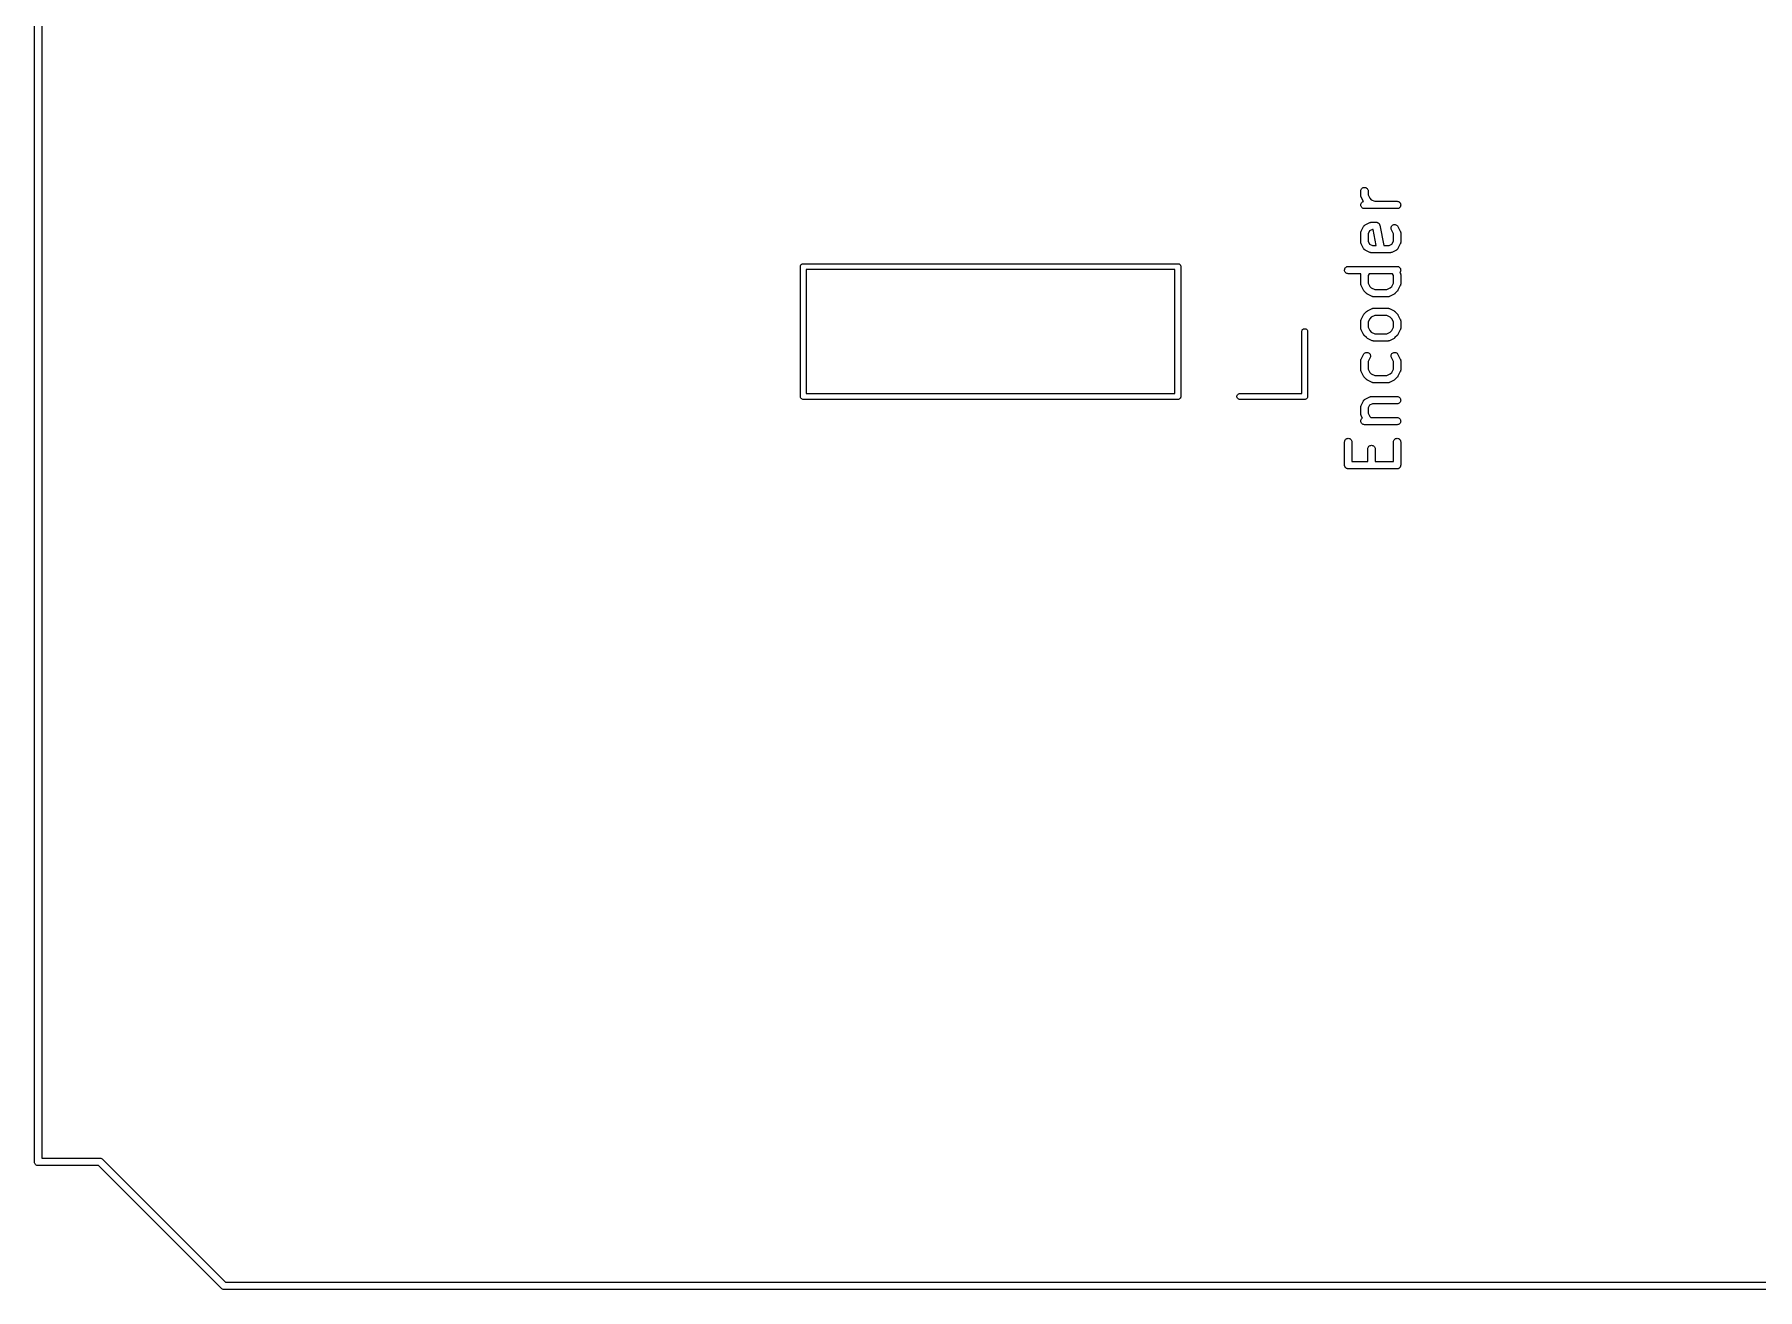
# Model space of a CAD drawing. Extents: x 62 to 117, y -164 to -62.
# Drawn here: x 62.15 to 97.48, y -163.65 to -137.93 of the extents above; entities that cross this region are included whole.
import ezdxf

# ---------------------------------------------------------------- set-up
doc = ezdxf.new("R2010")
doc.units = 0
doc.header["$MEASUREMENT"] = 0
doc.layers.add('BLACK', color=7, linetype='CONTINUOUS')

msp = doc.modelspace()

# ---------------------------------------------------------------- linework, layer by layer
at = {"layer": 'BLACK', "linetype": 'CONTINUOUS'}
for p, q in [((62.155, -161.032), (62.155, -61.9797)), ((62.305, -62.051), (62.305, -160.961)), ((89.3487, -141.136), (89.3504, -141.121)), ((89.3487, -141.137), (89.3487, -141.136)), ((89.3487, -141.232), (89.3487, -141.137)), ((89.3489, -141.234), (89.3487, -141.232)), ((89.3488, -141.237), (89.3489, -141.234)), ((89.3496, -141.242), (89.3488, -141.237)), ((89.3501, -141.247), (89.3496, -141.242)), ((89.3508, -141.249), (89.3501, -141.247)), ((89.3504, -141.121), (89.3548, -141.108)), ((89.3511, -141.251), (89.3508, -141.249)), ((89.3529, -141.256), (89.3511, -141.251)), ((89.3544, -141.261), (89.3529, -141.256)), ((89.3554, -141.263), (89.3544, -141.261)), ((89.3548, -141.108), (89.3618, -141.095)), ((89.3562, -141.265), (89.3554, -141.263)), ((89.3566, -141.266), (89.3562, -141.265)), ((89.3997, -141.352), (89.3566, -141.266)), ((89.3618, -141.095), (89.3712, -141.083)), ((89.3712, -141.083), (89.3826, -141.074)), ((89.3826, -141.074), (89.3956, -141.068)), ((89.3956, -141.068), (89.4097, -141.063)), ((89.4097, -141.063), (89.4242, -141.062)), ((89.4242, -141.062), (89.4388, -141.064)), ((89.4388, -141.064), (89.4528, -141.068)), ((89.4528, -141.068), (89.4657, -141.075)), ((89.4657, -141.075), (89.4769, -141.084)), ((89.4769, -141.084), (89.4862, -141.096)), ((89.4862, -141.096), (89.4931, -141.108)), ((89.4931, -141.108), (89.4973, -141.122)), ((89.4973, -141.122), (89.4987, -141.137)), ((89.4987, -141.137), (89.4987, -141.215)), ((89.4987, -141.215), (89.533, -141.283)), ((89.533, -141.283), (89.5634, -141.314)), ((89.3487, -141.422), (89.3502, -141.408)), ((89.35, -141.437), (89.3487, -141.422)), ((89.3542, -141.451), (89.35, -141.437)), ((89.3502, -141.408), (89.3546, -141.394)), ((89.361, -141.464), (89.3542, -141.451)), ((89.3546, -141.394), (89.3615, -141.381)), ((89.3701, -141.475), (89.361, -141.464)), ((89.3615, -141.381), (89.3709, -141.37)), ((89.3813, -141.485), (89.3701, -141.475)), ((89.3709, -141.37), (89.3822, -141.36)), ((89.3942, -141.492), (89.3813, -141.485)), ((89.3822, -141.36), (89.3951, -141.353)), ((89.4081, -141.496), (89.3942, -141.492)), ((89.3951, -141.353), (89.3997, -141.352)), ((89.4227, -141.498), (89.4081, -141.496)), ((89.4237, -141.498), (89.4227, -141.498)), ((90.0904, -141.498), (89.4237, -141.498)), ((89.5634, -141.314), (89.6319, -141.348)), ((89.6319, -141.348), (90.0904, -141.348)), ((90.0904, -141.348), (90.0914, -141.348)), ((90.1049, -141.496), (90.0904, -141.498)), ((90.0914, -141.348), (90.106, -141.349)), ((90.119, -141.492), (90.1049, -141.496)), ((90.106, -141.349), (90.1199, -141.354)), ((90.1319, -141.485), (90.119, -141.492)), ((90.1199, -141.354), (90.1328, -141.361)), ((90.1432, -141.476), (90.1319, -141.485)), ((90.1328, -141.361), (90.144, -141.37)), ((90.1526, -141.465), (90.1432, -141.476)), ((90.144, -141.37), (90.1531, -141.382)), ((90.1595, -141.452), (90.1526, -141.465)), ((90.1531, -141.382), (90.1599, -141.395)), ((90.1638, -141.438), (90.1595, -141.452)), ((90.1599, -141.395), (90.1641, -141.409)), ((90.1654, -141.423), (90.1638, -141.438)), ((90.1641, -141.409), (90.1654, -141.423)), ((89.3487, -141.993), (89.349, -141.991)), ((89.3487, -141.994), (89.3487, -141.993)), ((89.3487, -142.185), (89.3487, -141.994)), ((89.3489, -141.989), (89.3498, -141.984)), ((89.349, -141.991), (89.3489, -141.989)), ((89.3498, -141.984), (89.3504, -141.979)), ((89.3504, -141.979), (89.351, -141.976)), ((89.351, -141.976), (89.3514, -141.974)), ((89.3514, -141.974), (89.3532, -141.97)), ((89.3532, -141.97), (89.3548, -141.965)), ((89.3548, -141.965), (89.3558, -141.963)), ((89.3558, -141.963), (89.3566, -141.961)), ((89.3566, -141.961), (89.4043, -141.865)), ((89.4043, -141.865), (89.4047, -141.864)), ((89.4047, -141.864), (89.4056, -141.863)), ((89.4056, -141.863), (89.4063, -141.862)), ((89.4063, -141.862), (89.4096, -141.857)), ((89.4096, -141.857), (89.4127, -141.852)), ((89.4127, -141.852), (89.4138, -141.851)), ((89.4138, -141.851), (89.4148, -141.85)), ((89.4148, -141.85), (89.4189, -141.846)), ((89.4189, -141.846), (89.4229, -141.842)), ((89.4229, -141.842), (89.4242, -141.841)), ((89.4242, -141.841), (89.4254, -141.84)), ((89.4254, -141.84), (89.4302, -141.837)), ((89.4302, -141.837), (89.4349, -141.833)), ((89.4349, -141.833), (89.4364, -141.833)), ((89.4364, -141.833), (89.4378, -141.832)), ((89.4378, -141.832), (89.533, -141.784)), ((89.5272, -141.955), (89.4987, -142.012)), ((89.4987, -142.012), (89.4987, -142.167)), ((89.5843, -141.926), (89.5272, -141.955)), ((89.533, -141.784), (89.534, -141.784)), ((89.534, -141.784), (89.536, -141.783)), ((89.536, -141.783), (89.538, -141.782)), ((89.538, -141.782), (89.5429, -141.781)), ((89.5429, -141.781), (89.5477, -141.779)), ((89.5477, -141.779), (89.5499, -141.778)), ((89.5499, -141.778), (89.552, -141.778)), ((89.552, -141.778), (89.5571, -141.777)), ((89.5571, -141.777), (89.5622, -141.776)), ((89.5622, -141.776), (89.5644, -141.777)), ((89.5644, -141.777), (89.5666, -141.776)), ((89.5666, -141.776), (89.6618, -141.776)), ((89.6003, -141.926), (89.5843, -141.926)), ((89.6656, -142.253), (89.6003, -141.926)), ((89.6618, -141.776), (89.6622, -141.776)), ((89.6622, -141.776), (89.6622, -141.776)), ((89.6622, -141.776), (89.6622, -141.776)), ((89.6622, -141.776), (89.6629, -141.776)), ((89.6629, -141.776), (89.6698, -141.777)), ((89.6698, -141.777), (89.6767, -141.778)), ((89.6767, -141.778), (89.6771, -141.778)), ((89.6771, -141.778), (89.6774, -141.778)), ((89.6774, -141.778), (89.6841, -141.78)), ((89.6841, -141.78), (89.6907, -141.782)), ((89.6907, -141.782), (89.691, -141.782)), ((89.691, -141.782), (89.6914, -141.782)), ((89.6914, -141.782), (89.6975, -141.786)), ((89.6975, -141.786), (89.7036, -141.789)), ((89.7036, -141.789), (89.7039, -141.789)), ((89.7039, -141.789), (89.7042, -141.789)), ((89.7042, -141.789), (89.7096, -141.794)), ((89.7096, -141.794), (89.7149, -141.798)), ((89.7149, -141.798), (89.7151, -141.799)), ((89.7151, -141.799), (89.7154, -141.799)), ((89.7154, -141.799), (89.7198, -141.804)), ((89.7198, -141.804), (89.7242, -141.81)), ((89.7242, -141.81), (89.7244, -141.81)), ((89.7244, -141.81), (89.7246, -141.81)), ((89.7246, -141.81), (89.7278, -141.816)), ((89.7278, -141.816), (89.7311, -141.823)), ((89.7311, -141.823), (89.7312, -141.823)), ((89.7312, -141.823), (89.7313, -141.823)), ((89.7313, -141.823), (89.7333, -141.83)), ((89.7333, -141.83), (89.7354, -141.837)), ((89.7354, -141.837), (89.8185, -142.253)), ((89.9679, -141.903), (89.9685, -141.889)), ((89.9702, -141.918), (89.9679, -141.903)), ((89.9685, -141.889), (89.9719, -141.874)), ((89.9752, -141.932), (89.9702, -141.918)), ((89.9719, -141.874), (89.978, -141.861)), ((89.9757, -141.932), (89.9752, -141.932)), ((90.0154, -142.012), (89.9757, -141.932)), ((89.978, -141.861), (89.9865, -141.849)), ((89.9865, -141.849), (89.9972, -141.839)), ((89.9972, -141.839), (90.0097, -141.832)), ((90.0097, -141.832), (90.0234, -141.826)), ((90.0154, -142.167), (90.0154, -142.012)), ((90.0234, -141.826), (90.0378, -141.824)), ((90.0378, -141.824), (90.0525, -141.825)), ((90.0525, -141.825), (90.0667, -141.828)), ((90.0667, -141.828), (90.0801, -141.834)), ((90.0801, -141.834), (90.092, -141.842)), ((90.092, -141.842), (90.1021, -141.853)), ((90.1021, -141.853), (90.1098, -141.865)), ((90.1098, -141.865), (90.1575, -141.961)), ((90.1575, -141.961), (90.1579, -141.962)), ((90.1579, -141.962), (90.1587, -141.964)), ((90.1587, -141.964), (90.1597, -141.966)), ((90.1597, -141.966), (90.1612, -141.971)), ((90.1612, -141.971), (90.163, -141.975)), ((90.163, -141.975), (90.1633, -141.978)), ((90.1633, -141.978), (90.164, -141.98)), ((90.164, -141.98), (90.1645, -141.985)), ((90.1645, -141.985), (90.1653, -141.99)), ((90.1653, -141.99), (90.1652, -141.992)), ((90.1652, -141.992), (90.1654, -141.994)), ((90.1654, -141.994), (90.1654, -142.185)), ((89.3489, -142.187), (89.3487, -142.185)), ((89.3488, -142.189), (89.3489, -142.187)), ((89.3496, -142.194), (89.3488, -142.189)), ((89.3501, -142.199), (89.3496, -142.194)), ((89.3508, -142.201), (89.3501, -142.199)), ((89.3511, -142.204), (89.3508, -142.201)), ((89.3529, -142.208), (89.3511, -142.204)), ((89.3544, -142.213), (89.3529, -142.208)), ((89.3554, -142.215), (89.3544, -142.213)), ((89.3562, -142.217), (89.3554, -142.215)), ((89.3566, -142.218), (89.3562, -142.217)), ((89.4043, -142.313), (89.3566, -142.218)), ((89.4051, -142.315), (89.4043, -142.313)), ((89.4058, -142.316), (89.4051, -142.315)), ((89.409, -142.321), (89.4058, -142.316)), ((89.412, -142.326), (89.409, -142.321)), ((89.4132, -142.327), (89.412, -142.326)), ((89.4141, -142.328), (89.4132, -142.327)), ((89.4182, -142.332), (89.4141, -142.328)), ((89.4221, -142.336), (89.4182, -142.332)), ((89.4234, -142.337), (89.4221, -142.336)), ((89.4246, -142.339), (89.4234, -142.337)), ((89.4294, -142.342), (89.4246, -142.339)), ((89.434, -142.345), (89.4294, -142.342)), ((89.4355, -142.346), (89.434, -142.345)), ((89.4369, -142.347), (89.4355, -142.346)), ((89.4378, -142.347), (89.4369, -142.347)), ((89.533, -142.395), (89.4378, -142.347)), ((89.4987, -142.167), (89.5272, -142.224)), ((89.5272, -142.224), (89.5843, -142.253)), ((89.5843, -142.253), (89.6656, -142.253)), ((89.8185, -142.253), (89.9298, -142.253)), ((89.9298, -142.253), (89.9869, -142.224)), ((90.0763, -142.347), (89.9811, -142.395)), ((89.9869, -142.224), (90.0154, -142.167)), ((90.0777, -142.346), (90.0763, -142.347)), ((90.0792, -142.345), (90.0777, -142.346)), ((90.0839, -142.342), (90.0792, -142.345)), ((90.0887, -142.339), (90.0839, -142.342)), ((90.0899, -142.338), (90.0887, -142.339)), ((90.0912, -142.337), (90.0899, -142.338)), ((90.0952, -142.333), (90.0912, -142.337)), ((90.0993, -142.329), (90.0952, -142.333)), ((90.1003, -142.328), (90.0993, -142.329)), ((90.1014, -142.327), (90.1003, -142.328)), ((90.1045, -142.322), (90.1014, -142.327)), ((90.1078, -142.317), (90.1045, -142.322)), ((90.1085, -142.316), (90.1078, -142.317)), ((90.1094, -142.314), (90.1085, -142.316)), ((90.1098, -142.313), (90.1094, -142.314)), ((90.1575, -142.218), (90.1098, -142.313)), ((90.1583, -142.216), (90.1575, -142.218)), ((90.1593, -142.214), (90.1583, -142.216)), ((90.1609, -142.209), (90.1593, -142.214)), ((90.1627, -142.205), (90.1609, -142.209)), ((90.1631, -142.202), (90.1627, -142.205)), ((90.1637, -142.2), (90.1631, -142.202)), ((90.1643, -142.195), (90.1637, -142.2)), ((90.1652, -142.19), (90.1643, -142.195)), ((90.1654, -142.186), (90.1651, -142.188)), ((90.1651, -142.188), (90.1652, -142.19)), ((90.1654, -142.185), (90.1654, -142.186)), ((77.8577, -142.688), (77.8589, -142.676)), ((77.858, -142.691), (77.8577, -142.688)), ((77.858, -145.345), (77.858, -142.691)), ((77.8589, -142.676), (77.8623, -142.665)), ((77.8623, -142.665), (77.8679, -142.655)), ((77.8679, -142.655), (77.8754, -142.645)), ((77.8754, -142.645), (77.8845, -142.638)), ((77.8845, -142.638), (77.8949, -142.632)), ((77.8949, -142.632), (77.9062, -142.629)), ((77.9062, -142.629), (77.9151, -142.628)), ((77.9151, -142.628), (77.918, -142.628)), ((77.918, -142.628), (77.9209, -142.628)), ((77.9209, -142.628), (85.5951, -142.628)), ((85.5951, -142.628), (85.598, -142.628)), ((85.598, -142.628), (85.6009, -142.628)), ((85.6009, -142.628), (85.6009, -142.628)), ((85.6009, -142.628), (85.6098, -142.629)), ((85.6098, -142.629), (85.6211, -142.632)), ((85.6211, -142.632), (85.6315, -142.638)), ((85.6315, -142.638), (85.6406, -142.645)), ((85.6406, -142.645), (85.6481, -142.655)), ((85.6481, -142.655), (85.6537, -142.665)), ((85.6537, -142.665), (85.6571, -142.676)), ((85.6571, -142.676), (85.6583, -142.688)), ((85.6583, -142.688), (85.658, -142.691)), ((85.658, -142.691), (85.658, -145.345)), ((89.0212, -142.727), (89.0282, -142.714)), ((89.0282, -142.714), (89.0375, -142.703)), ((89.0375, -142.703), (89.0489, -142.694)), ((89.0489, -142.694), (89.0618, -142.687)), ((89.0618, -142.687), (89.0758, -142.683)), ((89.0758, -142.683), (89.0904, -142.681)), ((89.0904, -142.681), (90.0904, -142.681)), ((89.5351, -142.395), (89.533, -142.395)), ((89.537, -142.396), (89.5351, -142.395)), ((89.5419, -142.398), (89.537, -142.396)), ((89.5467, -142.4), (89.5419, -142.398)), ((89.5489, -142.4), (89.5467, -142.4)), ((89.551, -142.401), (89.5489, -142.4)), ((89.5561, -142.401), (89.551, -142.401)), ((89.5611, -142.402), (89.5561, -142.401)), ((89.5633, -142.402), (89.5611, -142.402)), ((89.5655, -142.403), (89.5633, -142.402)), ((89.5666, -142.403), (89.5655, -142.403)), ((89.9475, -142.403), (89.5666, -142.403)), ((89.9497, -142.402), (89.9475, -142.403)), ((89.9519, -142.402), (89.9497, -142.402)), ((89.957, -142.402), (89.9519, -142.402)), ((89.9621, -142.401), (89.957, -142.402)), ((89.9642, -142.4), (89.9621, -142.401)), ((89.9664, -142.4), (89.9642, -142.4)), ((89.9712, -142.398), (89.9664, -142.4)), ((89.9761, -142.397), (89.9712, -142.398)), ((89.9781, -142.396), (89.9761, -142.397)), ((89.9801, -142.395), (89.9781, -142.396)), ((89.9811, -142.395), (89.9801, -142.395)), ((90.0904, -142.681), (90.0914, -142.681)), ((90.0914, -142.681), (90.106, -142.683)), ((90.106, -142.683), (90.1199, -142.687)), ((90.1199, -142.687), (90.1328, -142.694)), ((90.1328, -142.694), (90.144, -142.704)), ((90.144, -142.704), (90.1531, -142.715)), ((90.1531, -142.715), (90.1599, -142.728)), ((77.978, -142.748), (77.978, -145.288)), ((85.538, -142.748), (77.978, -142.748)), ((85.538, -145.288), (85.538, -142.748)), ((89.0154, -142.756), (89.0169, -142.741)), ((89.0167, -142.77), (89.0154, -142.756)), ((89.0208, -142.784), (89.0167, -142.77)), ((89.0169, -142.741), (89.0212, -142.727)), ((89.0276, -142.797), (89.0208, -142.784)), ((89.0368, -142.809), (89.0276, -142.797)), ((89.048, -142.818), (89.0368, -142.809)), ((89.0608, -142.825), (89.048, -142.818)), ((89.0748, -142.829), (89.0608, -142.825)), ((89.0893, -142.831), (89.0748, -142.829)), ((89.0904, -142.831), (89.0893, -142.831)), ((89.3515, -142.831), (89.0904, -142.831)), ((89.3487, -142.85), (89.349, -142.848)), ((89.3487, -142.851), (89.3487, -142.85)), ((89.3487, -143.042), (89.3487, -142.851)), ((89.3489, -143.044), (89.3487, -143.042)), ((89.3488, -143.046), (89.3489, -143.044)), ((89.3496, -143.051), (89.3488, -143.046)), ((89.3489, -142.846), (89.3498, -142.841)), ((89.349, -142.848), (89.3489, -142.846)), ((89.3501, -143.056), (89.3496, -143.051)), ((89.3498, -142.841), (89.3504, -142.836)), ((89.3508, -143.058), (89.3501, -143.056)), ((89.3504, -142.836), (89.351, -142.834)), ((89.3511, -143.061), (89.3508, -143.058)), ((89.351, -142.834), (89.3514, -142.831)), ((89.3529, -143.065), (89.3511, -143.061)), ((89.3514, -142.831), (89.3515, -142.831)), ((89.3544, -143.07), (89.3529, -143.065)), ((89.3554, -143.072), (89.3544, -143.07)), ((89.3562, -143.074), (89.3554, -143.072)), ((89.3566, -143.075), (89.3562, -143.074)), ((89.5177, -142.831), (89.4987, -142.869)), ((89.4987, -142.869), (89.4987, -143.024)), ((89.4987, -143.024), (89.533, -143.093)), ((89.9964, -142.831), (89.5177, -142.831)), ((89.9811, -143.093), (90.0154, -143.024)), ((90.0154, -142.869), (89.9964, -142.831)), ((90.0154, -143.024), (90.0154, -142.869)), ((90.1526, -142.798), (90.1495, -142.802)), ((90.1495, -142.802), (90.1575, -142.818)), ((90.1595, -142.785), (90.1526, -142.798)), ((90.1575, -142.818), (90.1579, -142.819)), ((90.1583, -143.073), (90.1575, -143.075)), ((90.1579, -142.819), (90.1587, -142.821)), ((90.1593, -143.071), (90.1583, -143.073)), ((90.1587, -142.821), (90.1597, -142.823)), ((90.1609, -143.066), (90.1593, -143.071)), ((90.1638, -142.771), (90.1595, -142.785)), ((90.1597, -142.823), (90.1612, -142.828)), ((90.1599, -142.728), (90.1641, -142.742)), ((90.1627, -143.062), (90.1609, -143.066)), ((90.1612, -142.828), (90.163, -142.832)), ((90.1631, -143.059), (90.1627, -143.062)), ((90.163, -142.832), (90.1633, -142.835)), ((90.1637, -143.057), (90.1631, -143.059)), ((90.1633, -142.835), (90.164, -142.837)), ((90.1643, -143.052), (90.1637, -143.057)), ((90.1654, -142.757), (90.1638, -142.771)), ((90.164, -142.837), (90.1645, -142.842)), ((90.1641, -142.742), (90.1654, -142.757)), ((90.1652, -143.047), (90.1643, -143.052)), ((90.1645, -142.842), (90.1653, -142.847)), ((90.1654, -143.043), (90.1651, -143.045)), ((90.1651, -143.045), (90.1652, -143.047)), ((90.1653, -142.847), (90.1652, -142.849)), ((90.1652, -142.849), (90.1654, -142.851)), ((90.1654, -142.851), (90.1654, -143.042)), ((90.1654, -143.042), (90.1654, -143.043)), ((89.4043, -143.171), (89.3566, -143.075)), ((89.4065, -143.174), (89.4043, -143.171)), ((89.4084, -143.178), (89.4065, -143.174)), ((89.4104, -143.18), (89.4084, -143.178)), ((89.412, -143.183), (89.4104, -143.18)), ((89.4149, -143.186), (89.412, -143.183)), ((89.4176, -143.189), (89.4149, -143.186)), ((89.4183, -143.19), (89.4176, -143.189)), ((89.4659, -143.238), (89.4183, -143.19)), ((89.4692, -143.24), (89.4659, -143.238)), ((89.4722, -143.243), (89.4692, -143.24)), ((89.4748, -143.245), (89.4722, -143.243)), ((89.4772, -143.247), (89.4748, -143.245)), ((89.4809, -143.249), (89.4772, -143.247)), ((89.4845, -143.251), (89.4809, -143.249)), ((89.4854, -143.252), (89.4845, -143.251)), ((89.5806, -143.299), (89.4854, -143.252)), ((89.533, -143.093), (89.5634, -143.123)), ((89.5634, -143.123), (89.6319, -143.157)), ((89.5827, -143.3), (89.5806, -143.299)), ((89.5846, -143.301), (89.5827, -143.3)), ((89.5895, -143.303), (89.5846, -143.301)), ((89.5943, -143.305), (89.5895, -143.303)), ((89.5965, -143.305), (89.5943, -143.305)), ((89.5986, -143.306), (89.5965, -143.305)), ((89.6037, -143.306), (89.5986, -143.306)), ((89.6087, -143.307), (89.6037, -143.306)), ((89.6109, -143.307), (89.6087, -143.307)), ((89.6131, -143.307), (89.6109, -143.307)), ((89.6142, -143.307), (89.6131, -143.307)), ((89.8999, -143.307), (89.6142, -143.307)), ((89.6319, -143.157), (89.8822, -143.157)), ((89.8822, -143.157), (89.9507, -143.123)), ((89.9021, -143.307), (89.8999, -143.307)), ((89.9043, -143.307), (89.9021, -143.307)), ((89.9094, -143.306), (89.9043, -143.307)), ((89.9145, -143.306), (89.9094, -143.306)), ((89.9166, -143.305), (89.9145, -143.306)), ((89.9188, -143.305), (89.9166, -143.305)), ((89.9236, -143.303), (89.9188, -143.305)), ((89.9285, -143.302), (89.9236, -143.303)), ((89.9304, -143.301), (89.9285, -143.302)), ((89.9325, -143.3), (89.9304, -143.301)), ((89.9334, -143.299), (89.9325, -143.3)), ((90.0287, -143.252), (89.9334, -143.299)), ((89.9507, -143.123), (89.9811, -143.093)), ((90.0323, -143.25), (90.0287, -143.252)), ((90.036, -143.248), (90.0323, -143.25)), ((90.0384, -143.246), (90.036, -143.248)), ((90.0411, -143.244), (90.0384, -143.246)), ((90.0441, -143.241), (90.0411, -143.244)), ((90.0474, -143.238), (90.0441, -143.241)), ((90.0482, -143.238), (90.0474, -143.238)), ((90.0958, -143.19), (90.0482, -143.238)), ((90.0985, -143.187), (90.0958, -143.19)), ((90.1014, -143.184), (90.0985, -143.187)), ((90.1031, -143.181), (90.1014, -143.184)), ((90.1051, -143.179), (90.1031, -143.181)), ((90.1071, -143.175), (90.1051, -143.179)), ((90.1094, -143.172), (90.1071, -143.175)), ((90.1098, -143.171), (90.1094, -143.172)), ((90.1575, -143.075), (90.1098, -143.171)), ((89.3514, -143.784), (89.3532, -143.779)), ((89.3532, -143.779), (89.3548, -143.774)), ((89.3548, -143.774), (89.3558, -143.772)), ((89.3558, -143.772), (89.3566, -143.77)), ((89.3566, -143.77), (89.4043, -143.675)), ((89.4043, -143.675), (89.4047, -143.674)), ((89.4047, -143.674), (89.407, -143.67)), ((89.407, -143.67), (89.409, -143.667)), ((89.409, -143.667), (89.411, -143.664)), ((89.411, -143.664), (89.4127, -143.662)), ((89.4127, -143.662), (89.4156, -143.659)), ((89.4156, -143.659), (89.4183, -143.655)), ((89.4183, -143.655), (89.4659, -143.608)), ((89.4659, -143.608), (89.4667, -143.607)), ((89.4667, -143.607), (89.47, -143.604)), ((89.47, -143.604), (89.473, -143.602)), ((89.473, -143.602), (89.4757, -143.6)), ((89.4757, -143.6), (89.4781, -143.598)), ((89.4781, -143.598), (89.4818, -143.596)), ((89.4818, -143.596), (89.4854, -143.594)), ((89.4854, -143.594), (89.5806, -143.546)), ((89.533, -143.753), (89.4987, -143.821)), ((89.5634, -143.722), (89.533, -143.753)), ((89.6319, -143.688), (89.5634, -143.722)), ((89.5806, -143.546), (89.5816, -143.546)), ((89.5816, -143.546), (89.5837, -143.545)), ((89.5837, -143.545), (89.5856, -143.544)), ((89.5856, -143.544), (89.5905, -143.542)), ((89.5905, -143.542), (89.5953, -143.541)), ((89.5953, -143.541), (89.5975, -143.54)), ((89.5975, -143.54), (89.5996, -143.54)), ((89.5996, -143.54), (89.6047, -143.539)), ((89.6047, -143.539), (89.6098, -143.538)), ((89.6098, -143.538), (89.612, -143.538)), ((89.612, -143.538), (89.6142, -143.538)), ((89.6142, -143.538), (89.8999, -143.538)), ((89.8822, -143.688), (89.6319, -143.688)), ((89.9507, -143.722), (89.8822, -143.688)), ((89.8999, -143.538), (89.901, -143.538)), ((89.901, -143.538), (89.9031, -143.538)), ((89.9031, -143.538), (89.9054, -143.538)), ((89.9054, -143.538), (89.9104, -143.539)), ((89.9104, -143.539), (89.9155, -143.54)), ((89.9155, -143.54), (89.9176, -143.541)), ((89.9176, -143.541), (89.9198, -143.541)), ((89.9198, -143.541), (89.9246, -143.543)), ((89.9246, -143.543), (89.9295, -143.544)), ((89.9295, -143.544), (89.9314, -143.545)), ((89.9314, -143.545), (89.9334, -143.546)), ((89.9334, -143.546), (90.0287, -143.594)), ((89.9811, -143.753), (89.9507, -143.722)), ((90.0154, -143.821), (89.9811, -143.753)), ((90.0287, -143.594), (90.0296, -143.594)), ((90.0296, -143.594), (90.0332, -143.597)), ((90.0332, -143.597), (90.0369, -143.599)), ((90.0369, -143.599), (90.0393, -143.601)), ((90.0393, -143.601), (90.0419, -143.602)), ((90.0419, -143.602), (90.0449, -143.605)), ((90.0449, -143.605), (90.0482, -143.608)), ((90.0482, -143.608), (90.0958, -143.655)), ((90.0958, -143.655), (90.0965, -143.656)), ((90.0965, -143.656), (90.0992, -143.659)), ((90.0992, -143.659), (90.1021, -143.663)), ((90.1021, -143.663), (90.1037, -143.665)), ((90.1037, -143.665), (90.1057, -143.668)), ((90.1057, -143.668), (90.1076, -143.671)), ((90.1076, -143.671), (90.1098, -143.675)), ((90.1098, -143.675), (90.1575, -143.77)), ((90.1575, -143.77), (90.1579, -143.771)), ((90.1579, -143.771), (90.1587, -143.773)), ((90.1587, -143.773), (90.1597, -143.775)), ((90.1597, -143.775), (90.1612, -143.78)), ((90.1612, -143.78), (90.163, -143.785)), ((88.138, -144.015), (88.1389, -144.006)), ((88.138, -145.288), (88.138, -144.015)), ((88.1389, -144.006), (88.1423, -143.995)), ((88.1423, -143.995), (88.1479, -143.985)), ((88.1479, -143.985), (88.1554, -143.975)), ((88.1554, -143.975), (88.1645, -143.968)), ((88.1645, -143.968), (88.1749, -143.962)), ((88.1749, -143.962), (88.1862, -143.959)), ((88.1862, -143.959), (88.198, -143.958)), ((88.198, -143.958), (88.2098, -143.959)), ((88.2098, -143.959), (88.2211, -143.962)), ((88.2211, -143.962), (88.2315, -143.968)), ((88.2315, -143.968), (88.2406, -143.975)), ((88.2406, -143.975), (88.2481, -143.985)), ((88.2481, -143.985), (88.2537, -143.995)), ((88.2537, -143.995), (88.2571, -144.006)), ((88.2571, -144.006), (88.258, -144.015)), ((88.258, -144.015), (88.258, -145.345)), ((89.3487, -143.803), (89.349, -143.8)), ((89.3487, -143.804), (89.3487, -143.803)), ((89.3487, -143.947), (89.3487, -143.804)), ((89.3489, -143.949), (89.3487, -143.947)), ((89.3488, -143.951), (89.3489, -143.949)), ((89.3496, -143.956), (89.3488, -143.951)), ((89.3489, -143.798), (89.3498, -143.793)), ((89.349, -143.8), (89.3489, -143.798)), ((89.3501, -143.961), (89.3496, -143.956)), ((89.3498, -143.793), (89.3504, -143.788)), ((89.3508, -143.963), (89.3501, -143.961)), ((89.3504, -143.788), (89.351, -143.786)), ((89.3511, -143.965), (89.3508, -143.963)), ((89.351, -143.786), (89.3514, -143.784)), ((89.3529, -143.97), (89.3511, -143.965)), ((89.3544, -143.975), (89.3529, -143.97)), ((89.3554, -143.977), (89.3544, -143.975)), ((89.3562, -143.979), (89.3554, -143.977)), ((89.3566, -143.98), (89.3562, -143.979)), ((89.4043, -144.075), (89.3566, -143.98)), ((89.4065, -144.079), (89.4043, -144.075)), ((89.4084, -144.083), (89.4065, -144.079)), ((89.4104, -144.085), (89.4084, -144.083)), ((89.412, -144.088), (89.4104, -144.085)), ((89.4149, -144.091), (89.412, -144.088)), ((89.4176, -144.094), (89.4149, -144.091)), ((89.4183, -144.095), (89.4176, -144.094)), ((89.4659, -144.142), (89.4183, -144.095)), ((89.4987, -143.821), (89.4987, -143.929)), ((89.4987, -143.929), (89.533, -143.997)), ((89.533, -143.997), (89.5634, -144.028)), ((89.5634, -144.028), (89.6319, -144.062)), ((89.6319, -144.062), (89.8822, -144.062)), ((89.8822, -144.062), (89.9507, -144.028)), ((89.9507, -144.028), (89.9811, -143.997)), ((89.9811, -143.997), (90.0154, -143.929)), ((90.0154, -143.929), (90.0154, -143.821)), ((90.0958, -144.095), (90.0482, -144.142)), ((90.0985, -144.092), (90.0958, -144.095)), ((90.1014, -144.089), (90.0985, -144.092)), ((90.1031, -144.086), (90.1014, -144.089)), ((90.1051, -144.084), (90.1031, -144.086)), ((90.1071, -144.08), (90.1051, -144.084)), ((90.1094, -144.076), (90.1071, -144.08)), ((90.1098, -144.075), (90.1094, -144.076)), ((90.1575, -143.98), (90.1098, -144.075)), ((90.1583, -143.978), (90.1575, -143.98)), ((90.1593, -143.976), (90.1583, -143.978)), ((90.1609, -143.971), (90.1593, -143.976)), ((90.1627, -143.966), (90.1609, -143.971)), ((90.1631, -143.964), (90.1627, -143.966)), ((90.163, -143.785), (90.1633, -143.787)), ((90.1637, -143.962), (90.1631, -143.964)), ((90.1633, -143.787), (90.164, -143.789)), ((90.1643, -143.957), (90.1637, -143.962)), ((90.164, -143.789), (90.1645, -143.794)), ((90.1652, -143.952), (90.1643, -143.957)), ((90.1645, -143.794), (90.1653, -143.799)), ((90.1654, -143.948), (90.1651, -143.95)), ((90.1651, -143.95), (90.1652, -143.952)), ((90.1653, -143.799), (90.1652, -143.802)), ((90.1652, -143.802), (90.1654, -143.804)), ((90.1654, -143.804), (90.1654, -143.947)), ((90.1654, -143.947), (90.1654, -143.948)), ((89.3566, -144.58), (89.4043, -144.484)), ((89.4043, -144.484), (89.4047, -144.484)), ((89.4047, -144.484), (89.4127, -144.471)), ((89.4127, -144.471), (89.4229, -144.461)), ((89.4229, -144.461), (89.4349, -144.452)), ((89.4349, -144.452), (89.4484, -144.447)), ((89.4484, -144.447), (89.4627, -144.444)), ((89.4627, -144.444), (89.4773, -144.443)), ((89.4692, -144.145), (89.4659, -144.142)), ((89.4722, -144.148), (89.4692, -144.145)), ((89.4748, -144.15), (89.4722, -144.148)), ((89.4772, -144.152), (89.4748, -144.15)), ((89.4809, -144.154), (89.4772, -144.152)), ((89.4773, -144.443), (89.4917, -144.446)), ((89.4845, -144.156), (89.4809, -144.154)), ((89.4854, -144.157), (89.4845, -144.156)), ((89.5806, -144.204), (89.4854, -144.157)), ((89.4917, -144.446), (89.5053, -144.451)), ((89.5053, -144.451), (89.5177, -144.459)), ((89.5177, -144.459), (89.5282, -144.469)), ((89.5282, -144.469), (89.5367, -144.481)), ((89.5367, -144.481), (89.5426, -144.495)), ((89.5827, -144.205), (89.5806, -144.204)), ((89.5846, -144.206), (89.5827, -144.205)), ((89.5895, -144.208), (89.5846, -144.206)), ((89.5943, -144.209), (89.5895, -144.208)), ((89.5965, -144.21), (89.5943, -144.209)), ((89.5986, -144.21), (89.5965, -144.21)), ((89.6037, -144.211), (89.5986, -144.21)), ((89.6087, -144.212), (89.6037, -144.211)), ((89.6109, -144.212), (89.6087, -144.212)), ((89.6131, -144.212), (89.6109, -144.212)), ((89.6142, -144.212), (89.6131, -144.212)), ((89.8999, -144.212), (89.6142, -144.212)), ((89.9021, -144.212), (89.8999, -144.212)), ((89.9043, -144.212), (89.9021, -144.212)), ((89.9094, -144.211), (89.9043, -144.212)), ((89.9145, -144.211), (89.9094, -144.211)), ((89.9166, -144.21), (89.9145, -144.211)), ((89.9188, -144.21), (89.9166, -144.21)), ((89.9236, -144.208), (89.9188, -144.21)), ((89.9285, -144.206), (89.9236, -144.208)), ((89.9304, -144.205), (89.9285, -144.206)), ((89.9325, -144.205), (89.9304, -144.205)), ((89.9334, -144.204), (89.9325, -144.205)), ((90.0287, -144.157), (89.9334, -144.204)), ((89.9719, -144.494), (89.978, -144.48)), ((89.978, -144.48), (89.9865, -144.468)), ((89.9865, -144.468), (89.9972, -144.458)), ((89.9972, -144.458), (90.0097, -144.451)), ((90.0097, -144.451), (90.0234, -144.446)), ((90.0234, -144.446), (90.0378, -144.443)), ((90.0323, -144.154), (90.0287, -144.157)), ((90.036, -144.152), (90.0323, -144.154)), ((90.0384, -144.15), (90.036, -144.152)), ((90.0378, -144.443), (90.0525, -144.444)), ((90.0411, -144.149), (90.0384, -144.15)), ((90.0441, -144.146), (90.0411, -144.149)), ((90.0474, -144.143), (90.0441, -144.146)), ((90.0482, -144.142), (90.0474, -144.143)), ((90.0525, -144.444), (90.0667, -144.447)), ((90.0667, -144.447), (90.0801, -144.453)), ((90.0801, -144.453), (90.092, -144.461)), ((90.092, -144.461), (90.1021, -144.472)), ((90.1021, -144.472), (90.1098, -144.484)), ((90.1098, -144.484), (90.1575, -144.58)), ((89.3487, -144.612), (89.349, -144.61)), ((89.3487, -144.613), (89.3487, -144.612)), ((89.3487, -144.804), (89.3487, -144.613)), ((89.3489, -144.806), (89.3487, -144.804)), ((89.3488, -144.808), (89.3489, -144.806)), ((89.3496, -144.813), (89.3488, -144.808)), ((89.3489, -144.608), (89.3498, -144.603)), ((89.349, -144.61), (89.3489, -144.608)), ((89.3501, -144.818), (89.3496, -144.813)), ((89.3498, -144.603), (89.3504, -144.598)), ((89.3508, -144.82), (89.3501, -144.818)), ((89.3504, -144.598), (89.351, -144.596)), ((89.3511, -144.823), (89.3508, -144.82)), ((89.351, -144.596), (89.3514, -144.593)), ((89.3529, -144.827), (89.3511, -144.823)), ((89.3514, -144.593), (89.3532, -144.589)), ((89.3544, -144.832), (89.3529, -144.827)), ((89.3532, -144.589), (89.3548, -144.584)), ((89.3554, -144.834), (89.3544, -144.832)), ((89.3548, -144.584), (89.3558, -144.582)), ((89.3562, -144.836), (89.3554, -144.834)), ((89.3558, -144.582), (89.3566, -144.58)), ((89.3566, -144.837), (89.3562, -144.836)), ((89.4043, -144.932), (89.3566, -144.837)), ((89.5384, -144.552), (89.4987, -144.631)), ((89.4987, -144.631), (89.4987, -144.786)), ((89.4987, -144.786), (89.533, -144.855)), ((89.5437, -144.538), (89.5384, -144.552)), ((89.5426, -144.495), (89.5458, -144.509)), ((89.5461, -144.523), (89.5437, -144.538)), ((89.5458, -144.509), (89.5461, -144.523)), ((89.9679, -144.522), (89.9685, -144.508)), ((89.9702, -144.537), (89.9679, -144.522)), ((89.9685, -144.508), (89.9719, -144.494)), ((89.9752, -144.551), (89.9702, -144.537)), ((89.9757, -144.552), (89.9752, -144.551)), ((90.0154, -144.631), (89.9757, -144.552)), ((89.9811, -144.855), (90.0154, -144.786)), ((90.0154, -144.786), (90.0154, -144.631)), ((90.1575, -144.837), (90.1098, -144.932)), ((90.1575, -144.58), (90.1579, -144.581)), ((90.1583, -144.835), (90.1575, -144.837)), ((90.1579, -144.581), (90.1587, -144.583)), ((90.1593, -144.833), (90.1583, -144.835)), ((90.1587, -144.583), (90.1597, -144.585)), ((90.1609, -144.828), (90.1593, -144.833)), ((90.1597, -144.585), (90.1612, -144.59)), ((90.1627, -144.824), (90.1609, -144.828)), ((90.1612, -144.59), (90.163, -144.594)), ((90.1631, -144.821), (90.1627, -144.824)), ((90.163, -144.594), (90.1633, -144.597)), ((90.1637, -144.819), (90.1631, -144.821)), ((90.1633, -144.597), (90.164, -144.599)), ((90.1643, -144.814), (90.1637, -144.819)), ((90.164, -144.599), (90.1645, -144.604)), ((90.1652, -144.809), (90.1643, -144.814)), ((90.1645, -144.604), (90.1653, -144.609)), ((90.1654, -144.805), (90.1651, -144.807)), ((90.1651, -144.807), (90.1652, -144.809)), ((90.1653, -144.609), (90.1652, -144.611)), ((90.1652, -144.611), (90.1654, -144.613)), ((90.1654, -144.613), (90.1654, -144.804)), ((90.1654, -144.804), (90.1654, -144.805)), ((89.4065, -144.936), (89.4043, -144.932)), ((89.4084, -144.94), (89.4065, -144.936)), ((89.4104, -144.942), (89.4084, -144.94)), ((89.412, -144.945), (89.4104, -144.942)), ((89.4149, -144.948), (89.412, -144.945)), ((89.4176, -144.951), (89.4149, -144.948)), ((89.4183, -144.952), (89.4176, -144.951)), ((89.4659, -145), (89.4183, -144.952)), ((89.4692, -145.002), (89.4659, -145)), ((89.4722, -145.005), (89.4692, -145.002)), ((89.4748, -145.007), (89.4722, -145.005)), ((89.4772, -145.009), (89.4748, -145.007)), ((89.4809, -145.011), (89.4772, -145.009)), ((89.4845, -145.013), (89.4809, -145.011)), ((89.4854, -145.014), (89.4845, -145.013)), ((89.5806, -145.061), (89.4854, -145.014)), ((89.533, -144.855), (89.5634, -144.885)), ((89.5634, -144.885), (89.6319, -144.919)), ((89.5827, -145.062), (89.5806, -145.061)), ((89.5846, -145.063), (89.5827, -145.062)), ((89.5895, -145.065), (89.5846, -145.063)), ((89.5943, -145.067), (89.5895, -145.065)), ((89.5965, -145.067), (89.5943, -145.067)), ((89.5986, -145.068), (89.5965, -145.067)), ((89.6037, -145.068), (89.5986, -145.068)), ((89.6087, -145.069), (89.6037, -145.068)), ((89.6109, -145.069), (89.6087, -145.069)), ((89.6131, -145.069), (89.6109, -145.069)), ((89.6142, -145.069), (89.6131, -145.069)), ((89.8999, -145.069), (89.6142, -145.069)), ((89.6319, -144.919), (89.8822, -144.919)), ((89.8822, -144.919), (89.9507, -144.885)), ((89.9021, -145.069), (89.8999, -145.069)), ((89.9043, -145.069), (89.9021, -145.069)), ((89.9094, -145.068), (89.9043, -145.069)), ((89.9145, -145.068), (89.9094, -145.068)), ((89.9166, -145.067), (89.9145, -145.068)), ((89.9188, -145.067), (89.9166, -145.067)), ((89.9236, -145.065), (89.9188, -145.067)), ((89.9285, -145.064), (89.9236, -145.065)), ((89.9304, -145.062), (89.9285, -145.064)), ((89.9325, -145.062), (89.9304, -145.062)), ((89.9334, -145.061), (89.9325, -145.062)), ((90.0287, -145.014), (89.9334, -145.061)), ((89.9507, -144.885), (89.9811, -144.855)), ((90.0323, -145.011), (90.0287, -145.014)), ((90.036, -145.009), (90.0323, -145.011)), ((90.0384, -145.008), (90.036, -145.009)), ((90.0411, -145.006), (90.0384, -145.008)), ((90.0441, -145.003), (90.0411, -145.006)), ((90.0474, -145), (90.0441, -145.003)), ((90.0482, -145), (90.0474, -145)), ((90.0958, -144.952), (90.0482, -145)), ((90.0985, -144.949), (90.0958, -144.952)), ((90.1014, -144.946), (90.0985, -144.949)), ((90.1031, -144.943), (90.1014, -144.946)), ((90.1051, -144.941), (90.1031, -144.943)), ((90.1071, -144.937), (90.1051, -144.941)), ((90.1094, -144.933), (90.1071, -144.937)), ((90.1098, -144.932), (90.1094, -144.933)), ((77.8577, -145.348), (77.858, -145.345)), ((77.8589, -145.36), (77.8577, -145.348)), ((77.8623, -145.371), (77.8589, -145.36)), ((77.8679, -145.381), (77.8623, -145.371)), ((77.8754, -145.391), (77.8679, -145.381)), ((77.8845, -145.398), (77.8754, -145.391)), ((77.8949, -145.404), (77.8845, -145.398)), ((77.9062, -145.407), (77.8949, -145.404)), ((77.9151, -145.408), (77.9062, -145.407)), ((77.918, -145.408), (77.9151, -145.408)), ((77.9151, -145.408), (77.9151, -145.408)), ((77.9209, -145.408), (77.918, -145.408)), ((85.5951, -145.408), (77.9209, -145.408)), ((77.978, -145.288), (85.538, -145.288)), ((85.598, -145.408), (85.5951, -145.408)), ((85.6098, -145.407), (85.598, -145.408)), ((85.6211, -145.404), (85.6098, -145.407)), ((85.6315, -145.398), (85.6211, -145.404)), ((85.6406, -145.391), (85.6315, -145.398)), ((85.6481, -145.381), (85.6406, -145.391)), ((85.6537, -145.371), (85.6481, -145.381)), ((85.6571, -145.36), (85.6537, -145.371)), ((85.658, -145.351), (85.6571, -145.36)), ((85.658, -145.345), (85.6583, -145.348)), ((85.6583, -145.348), (85.658, -145.351)), ((86.8077, -145.348), (86.8089, -145.336)), ((86.8089, -145.36), (86.8077, -145.348)), ((86.8089, -145.336), (86.8123, -145.325)), ((86.8123, -145.371), (86.8089, -145.36)), ((86.8123, -145.325), (86.8179, -145.315)), ((86.8179, -145.381), (86.8123, -145.371)), ((86.8179, -145.315), (86.8254, -145.305)), ((86.8254, -145.391), (86.8179, -145.381)), ((86.8254, -145.305), (86.8345, -145.298)), ((86.8345, -145.398), (86.8254, -145.391)), ((86.8345, -145.298), (86.8449, -145.292)), ((86.8449, -145.404), (86.8345, -145.398)), ((86.8449, -145.292), (86.8562, -145.289)), ((86.8562, -145.407), (86.8449, -145.404)), ((86.8562, -145.289), (86.8651, -145.288)), ((86.8651, -145.408), (86.8562, -145.407)), ((86.8651, -145.288), (88.138, -145.288)), ((88.1951, -145.408), (86.8651, -145.408)), ((88.198, -145.408), (88.1951, -145.408)), ((88.2098, -145.407), (88.198, -145.408)), ((88.2211, -145.404), (88.2098, -145.407)), ((88.2315, -145.398), (88.2211, -145.404)), ((88.2406, -145.391), (88.2315, -145.398)), ((88.2481, -145.381), (88.2406, -145.391)), ((88.2537, -145.371), (88.2481, -145.381)), ((88.2571, -145.36), (88.2537, -145.371)), ((88.258, -145.351), (88.2571, -145.36)), ((88.258, -145.345), (88.2583, -145.348)), ((88.2583, -145.348), (88.258, -145.351)), ((89.351, -145.548), (89.3514, -145.546)), ((89.3514, -145.546), (89.3532, -145.541)), ((89.3532, -145.541), (89.3548, -145.536)), ((89.3548, -145.536), (89.3558, -145.534)), ((89.3558, -145.534), (89.3566, -145.532)), ((89.3566, -145.532), (89.4043, -145.437)), ((89.4043, -145.437), (89.4047, -145.436)), ((89.4047, -145.436), (89.4056, -145.435)), ((89.4056, -145.435), (89.4063, -145.433)), ((89.4063, -145.433), (89.4096, -145.428)), ((89.4096, -145.428), (89.4127, -145.424)), ((89.4127, -145.424), (89.4138, -145.422)), ((89.4138, -145.422), (89.4148, -145.421)), ((89.4148, -145.421), (89.4189, -145.417)), ((89.4189, -145.417), (89.4229, -145.413)), ((89.4229, -145.413), (89.4242, -145.412)), ((89.4242, -145.412), (89.4254, -145.411)), ((89.4254, -145.411), (89.4302, -145.408)), ((89.4302, -145.408), (89.4349, -145.405)), ((89.4349, -145.405), (89.4364, -145.404)), ((89.4364, -145.404), (89.4378, -145.403)), ((89.4378, -145.403), (89.533, -145.356)), ((89.5272, -145.526), (89.4987, -145.583)), ((89.5843, -145.498), (89.5272, -145.526)), ((89.533, -145.356), (89.534, -145.355)), ((89.534, -145.355), (89.536, -145.354)), ((89.536, -145.354), (89.538, -145.353)), ((89.538, -145.353), (89.5429, -145.352)), ((89.5429, -145.352), (89.5477, -145.35)), ((89.5477, -145.35), (89.5499, -145.35)), ((89.5499, -145.35), (89.552, -145.349)), ((89.552, -145.349), (89.5571, -145.349)), ((89.5571, -145.349), (89.5622, -145.348)), ((89.5622, -145.348), (89.5644, -145.348)), ((89.5644, -145.348), (89.5666, -145.348)), ((89.5666, -145.348), (90.0904, -145.348)), ((90.0904, -145.498), (89.5843, -145.498)), ((90.0904, -145.348), (90.0914, -145.348)), ((90.1049, -145.496), (90.0904, -145.498)), ((90.0914, -145.348), (90.106, -145.349)), ((90.119, -145.492), (90.1049, -145.496)), ((90.106, -145.349), (90.1199, -145.354)), ((90.1319, -145.485), (90.119, -145.492)), ((90.1199, -145.354), (90.1328, -145.361)), ((90.1432, -145.476), (90.1319, -145.485)), ((90.1328, -145.361), (90.144, -145.37)), ((90.1526, -145.465), (90.1432, -145.476)), ((90.144, -145.37), (90.1531, -145.382)), ((90.1595, -145.452), (90.1526, -145.465)), ((90.1531, -145.382), (90.1599, -145.395)), ((90.1638, -145.438), (90.1595, -145.452)), ((90.1599, -145.395), (90.1641, -145.409)), ((90.1654, -145.423), (90.1638, -145.438)), ((90.1641, -145.409), (90.1654, -145.423)), ((89.3487, -145.565), (89.349, -145.562)), ((89.3487, -145.566), (89.3487, -145.565)), ((89.3487, -145.708), (89.3487, -145.566)), ((89.3489, -145.711), (89.3487, -145.708)), ((89.3487, -145.851), (89.3502, -145.836)), ((89.35, -145.865), (89.3487, -145.851)), ((89.3488, -145.713), (89.3489, -145.711)), ((89.3496, -145.718), (89.3488, -145.713)), ((89.3489, -145.56), (89.3498, -145.555)), ((89.349, -145.562), (89.3489, -145.56)), ((89.3501, -145.723), (89.3496, -145.718)), ((89.3498, -145.555), (89.3504, -145.55)), ((89.3542, -145.879), (89.35, -145.865)), ((89.3508, -145.725), (89.3501, -145.723)), ((89.3502, -145.836), (89.3546, -145.822)), ((89.3504, -145.55), (89.351, -145.548)), ((89.3511, -145.727), (89.3508, -145.725)), ((89.3529, -145.732), (89.3511, -145.727)), ((89.3544, -145.737), (89.3529, -145.732)), ((89.361, -145.892), (89.3542, -145.879)), ((89.3554, -145.739), (89.3544, -145.737)), ((89.3546, -145.822), (89.3615, -145.809)), ((89.3562, -145.741), (89.3554, -145.739)), ((89.3566, -145.742), (89.3562, -145.741)), ((89.3807, -145.79), (89.3566, -145.742)), ((89.3701, -145.904), (89.361, -145.892)), ((89.3615, -145.809), (89.3709, -145.798)), ((89.3709, -145.798), (89.3807, -145.79)), ((89.4987, -145.583), (89.4987, -145.691)), ((89.4987, -145.691), (89.533, -145.759)), ((89.533, -145.759), (89.55, -145.776)), ((89.55, -145.776), (90.0904, -145.776)), ((90.0904, -145.776), (90.0914, -145.776)), ((90.0914, -145.776), (90.106, -145.778)), ((90.106, -145.778), (90.1199, -145.782)), ((90.1199, -145.782), (90.1328, -145.789)), ((90.1328, -145.789), (90.144, -145.799)), ((90.1526, -145.893), (90.1432, -145.905)), ((90.144, -145.799), (90.1531, -145.81)), ((90.1595, -145.88), (90.1526, -145.893)), ((90.1531, -145.81), (90.1599, -145.823)), ((90.1638, -145.866), (90.1595, -145.88)), ((90.1599, -145.823), (90.1641, -145.837)), ((90.1654, -145.852), (90.1638, -145.866)), ((90.1641, -145.837), (90.1654, -145.852)), ((89.017, -146.264), (89.0214, -146.25)), ((89.0214, -146.25), (89.0285, -146.238)), ((89.0285, -146.238), (89.0379, -146.226)), ((89.0379, -146.226), (89.0493, -146.217)), ((89.0493, -146.217), (89.0623, -146.21)), ((89.0623, -146.21), (89.0763, -146.206)), ((89.0763, -146.206), (89.0909, -146.205)), ((89.0909, -146.205), (89.1055, -146.206)), ((89.1055, -146.206), (89.1194, -146.211)), ((89.1194, -146.211), (89.1323, -146.218)), ((89.1323, -146.218), (89.1436, -146.227)), ((89.1436, -146.227), (89.1528, -146.238)), ((89.1528, -146.238), (89.1597, -146.251)), ((89.1597, -146.251), (89.164, -146.265)), ((89.3813, -145.913), (89.3701, -145.904)), ((89.3942, -145.92), (89.3813, -145.913)), ((89.4081, -145.925), (89.3942, -145.92)), ((89.4227, -145.926), (89.4081, -145.925)), ((89.4237, -145.926), (89.4227, -145.926)), ((90.0904, -145.926), (89.4237, -145.926)), ((90.017, -146.264), (90.0214, -146.25)), ((90.0214, -146.25), (90.0285, -146.238)), ((90.0285, -146.238), (90.0379, -146.226)), ((90.0379, -146.226), (90.0493, -146.217)), ((90.0493, -146.217), (90.0623, -146.21)), ((90.0623, -146.21), (90.0763, -146.206)), ((90.0763, -146.206), (90.0909, -146.205)), ((90.1049, -145.925), (90.0904, -145.926)), ((90.0909, -146.205), (90.1055, -146.206)), ((90.119, -145.921), (90.1049, -145.925)), ((90.1055, -146.206), (90.1194, -146.211)), ((90.1319, -145.914), (90.119, -145.921)), ((90.1194, -146.211), (90.1323, -146.218)), ((90.1432, -145.905), (90.1319, -145.914)), ((90.1323, -146.218), (90.1436, -146.227)), ((90.1436, -146.227), (90.1528, -146.238)), ((90.1528, -146.238), (90.1597, -146.251)), ((90.1597, -146.251), (90.164, -146.265)), ((89.0154, -146.279), (89.017, -146.264)), ((89.0154, -146.28), (89.0154, -146.279)), ((89.0154, -146.756), (89.0154, -146.28)), ((89.164, -146.265), (89.1654, -146.28)), ((89.1654, -146.28), (89.1654, -146.681)), ((89.4916, -146.422), (89.4932, -146.407)), ((89.4916, -146.423), (89.4916, -146.422)), ((89.4916, -146.681), (89.4916, -146.423)), ((89.4932, -146.407), (89.4976, -146.393)), ((89.4976, -146.393), (89.5047, -146.38)), ((89.5047, -146.38), (89.5141, -146.369)), ((89.5141, -146.369), (89.5255, -146.36)), ((89.5255, -146.36), (89.5385, -146.353)), ((89.5385, -146.353), (89.5525, -146.349)), ((89.5525, -146.349), (89.5671, -146.348)), ((89.5671, -146.348), (89.5817, -146.349)), ((89.5817, -146.349), (89.5956, -146.354)), ((89.5956, -146.354), (89.6085, -146.361)), ((89.6085, -146.361), (89.6198, -146.37)), ((89.6198, -146.37), (89.629, -146.381)), ((89.629, -146.381), (89.6359, -146.394)), ((89.6359, -146.394), (89.6401, -146.408)), ((89.6401, -146.408), (89.6416, -146.423)), ((89.6416, -146.423), (89.6416, -146.681)), ((90.0154, -146.279), (90.017, -146.264)), ((90.0154, -146.28), (90.0154, -146.279)), ((90.0154, -146.681), (90.0154, -146.28)), ((90.164, -146.265), (90.1654, -146.28)), ((90.1654, -146.28), (90.1654, -146.756)), ((89.0161, -146.763), (89.0154, -146.756)), ((89.0167, -146.77), (89.0161, -146.763)), ((89.0168, -146.77), (89.0167, -146.77)), ((89.0168, -146.771), (89.0168, -146.77)), ((89.0188, -146.777), (89.0168, -146.771)), ((89.0208, -146.784), (89.0188, -146.777)), ((89.021, -146.784), (89.0208, -146.784)), ((89.021, -146.785), (89.021, -146.784)), ((89.0244, -146.791), (89.021, -146.785)), ((89.0276, -146.797), (89.0244, -146.791)), ((89.0278, -146.797), (89.0276, -146.797)), ((89.0279, -146.798), (89.0278, -146.797)), ((89.0324, -146.803), (89.0279, -146.798)), ((89.0368, -146.809), (89.0324, -146.803)), ((89.037, -146.809), (89.0368, -146.809)), ((89.0372, -146.809), (89.037, -146.809)), ((89.0426, -146.813), (89.0372, -146.809)), ((89.048, -146.818), (89.0426, -146.813)), ((89.0482, -146.818), (89.048, -146.818)), ((89.0484, -146.818), (89.0482, -146.818)), ((89.0546, -146.822), (89.0484, -146.818)), ((89.0608, -146.825), (89.0546, -146.822)), ((89.0611, -146.825), (89.0608, -146.825)), ((89.0613, -146.825), (89.0611, -146.825)), ((89.0681, -146.827), (89.0613, -146.825)), ((89.0748, -146.829), (89.0681, -146.827)), ((89.075, -146.829), (89.0748, -146.829)), ((89.0753, -146.83), (89.075, -146.829)), ((89.0823, -146.83), (89.0753, -146.83)), ((89.0893, -146.831), (89.0823, -146.83)), ((89.0898, -146.831), (89.0893, -146.831)), ((89.0899, -146.831), (89.0898, -146.831)), ((89.0904, -146.831), (89.0899, -146.831)), ((89.0899, -146.831), (89.0899, -146.831)), ((90.0904, -146.831), (89.0904, -146.831)), ((89.1654, -146.681), (89.4916, -146.681)), ((89.6416, -146.681), (90.0154, -146.681)), ((90.0974, -146.83), (90.0904, -146.831)), ((90.1044, -146.83), (90.0974, -146.83)), ((90.1047, -146.83), (90.1044, -146.83)), ((90.1049, -146.83), (90.1047, -146.83)), ((90.1117, -146.828), (90.1049, -146.83)), ((90.1185, -146.826), (90.1117, -146.828)), ((90.1187, -146.826), (90.1185, -146.826)), ((90.119, -146.825), (90.1187, -146.826)), ((90.1252, -146.822), (90.119, -146.825)), ((90.1314, -146.819), (90.1252, -146.822)), ((90.1317, -146.819), (90.1314, -146.819)), ((90.1319, -146.819), (90.1317, -146.819)), ((90.1374, -146.814), (90.1319, -146.819)), ((90.1429, -146.81), (90.1374, -146.814)), ((90.143, -146.809), (90.1429, -146.81)), ((90.1432, -146.809), (90.143, -146.809)), ((90.1477, -146.804), (90.1432, -146.809)), ((90.1523, -146.798), (90.1477, -146.804)), ((90.1524, -146.798), (90.1523, -146.798)), ((90.1526, -146.798), (90.1524, -146.798)), ((90.1559, -146.792), (90.1526, -146.798)), ((90.1593, -146.786), (90.1559, -146.792)), ((90.1594, -146.785), (90.1593, -146.786)), ((90.1595, -146.785), (90.1594, -146.785)), ((90.1616, -146.778), (90.1595, -146.785)), ((90.1637, -146.772), (90.1616, -146.778)), ((90.1638, -146.771), (90.1637, -146.772)), ((90.1646, -146.764), (90.1638, -146.771)), ((90.1638, -146.771), (90.1638, -146.771)), ((90.1654, -146.757), (90.1646, -146.764)), ((90.1654, -146.756), (90.1654, -146.757)), ((90.1654, -146.757), (90.1654, -146.757)), ((90.1654, -146.757), (90.1654, -146.757)), ((90.1654, -146.757), (90.1654, -146.757)), ((62.1546, -161.036), (62.155, -161.032)), ((62.1561, -161.051), (62.1546, -161.036)), ((62.1604, -161.065), (62.1561, -161.051)), ((62.1673, -161.078), (62.1604, -161.065)), ((62.1767, -161.089), (62.1673, -161.078)), ((62.1881, -161.099), (62.1767, -161.089)), ((62.305, -160.961), (63.4963, -160.961)), ((63.4963, -160.961), (63.5, -160.961)), ((63.5, -160.961), (63.5037, -160.961)), ((63.5037, -160.961), (63.5037, -160.961)), ((63.5037, -160.961), (63.5147, -160.962)), ((63.5147, -160.962), (63.5288, -160.966)), ((63.5288, -160.966), (63.5419, -160.973)), ((63.5419, -160.973), (63.5533, -160.983)), ((63.5533, -160.983), (63.5556, -160.986)), ((63.5556, -160.986), (66.0711, -163.501)), ((62.2012, -161.106), (62.1881, -161.099)), ((62.2153, -161.11), (62.2012, -161.106)), ((62.2263, -161.111), (62.2153, -161.11)), ((62.23, -161.111), (62.2263, -161.111)), ((62.2337, -161.111), (62.23, -161.111)), ((63.4689, -161.111), (62.2337, -161.111)), ((65.9844, -163.626), (63.4689, -161.111)), ((66.0711, -163.501), (100.299, -163.501)), ((65.9867, -163.629), (65.9844, -163.626)), ((65.9981, -163.639), (65.9867, -163.629)), ((66.0112, -163.646), (65.9981, -163.639)), ((66.0253, -163.65), (66.0112, -163.646)), ((66.0363, -163.651), (66.0253, -163.65)), ((66.04, -163.651), (66.0363, -163.651)), ((66.0363, -163.651), (66.0363, -163.651)), ((66.0437, -163.651), (66.04, -163.651)), ((100.326, -163.651), (66.0437, -163.651))]:
    msp.add_line(p, q, dxfattribs=at)

doc.saveas('drawing.dxf')
